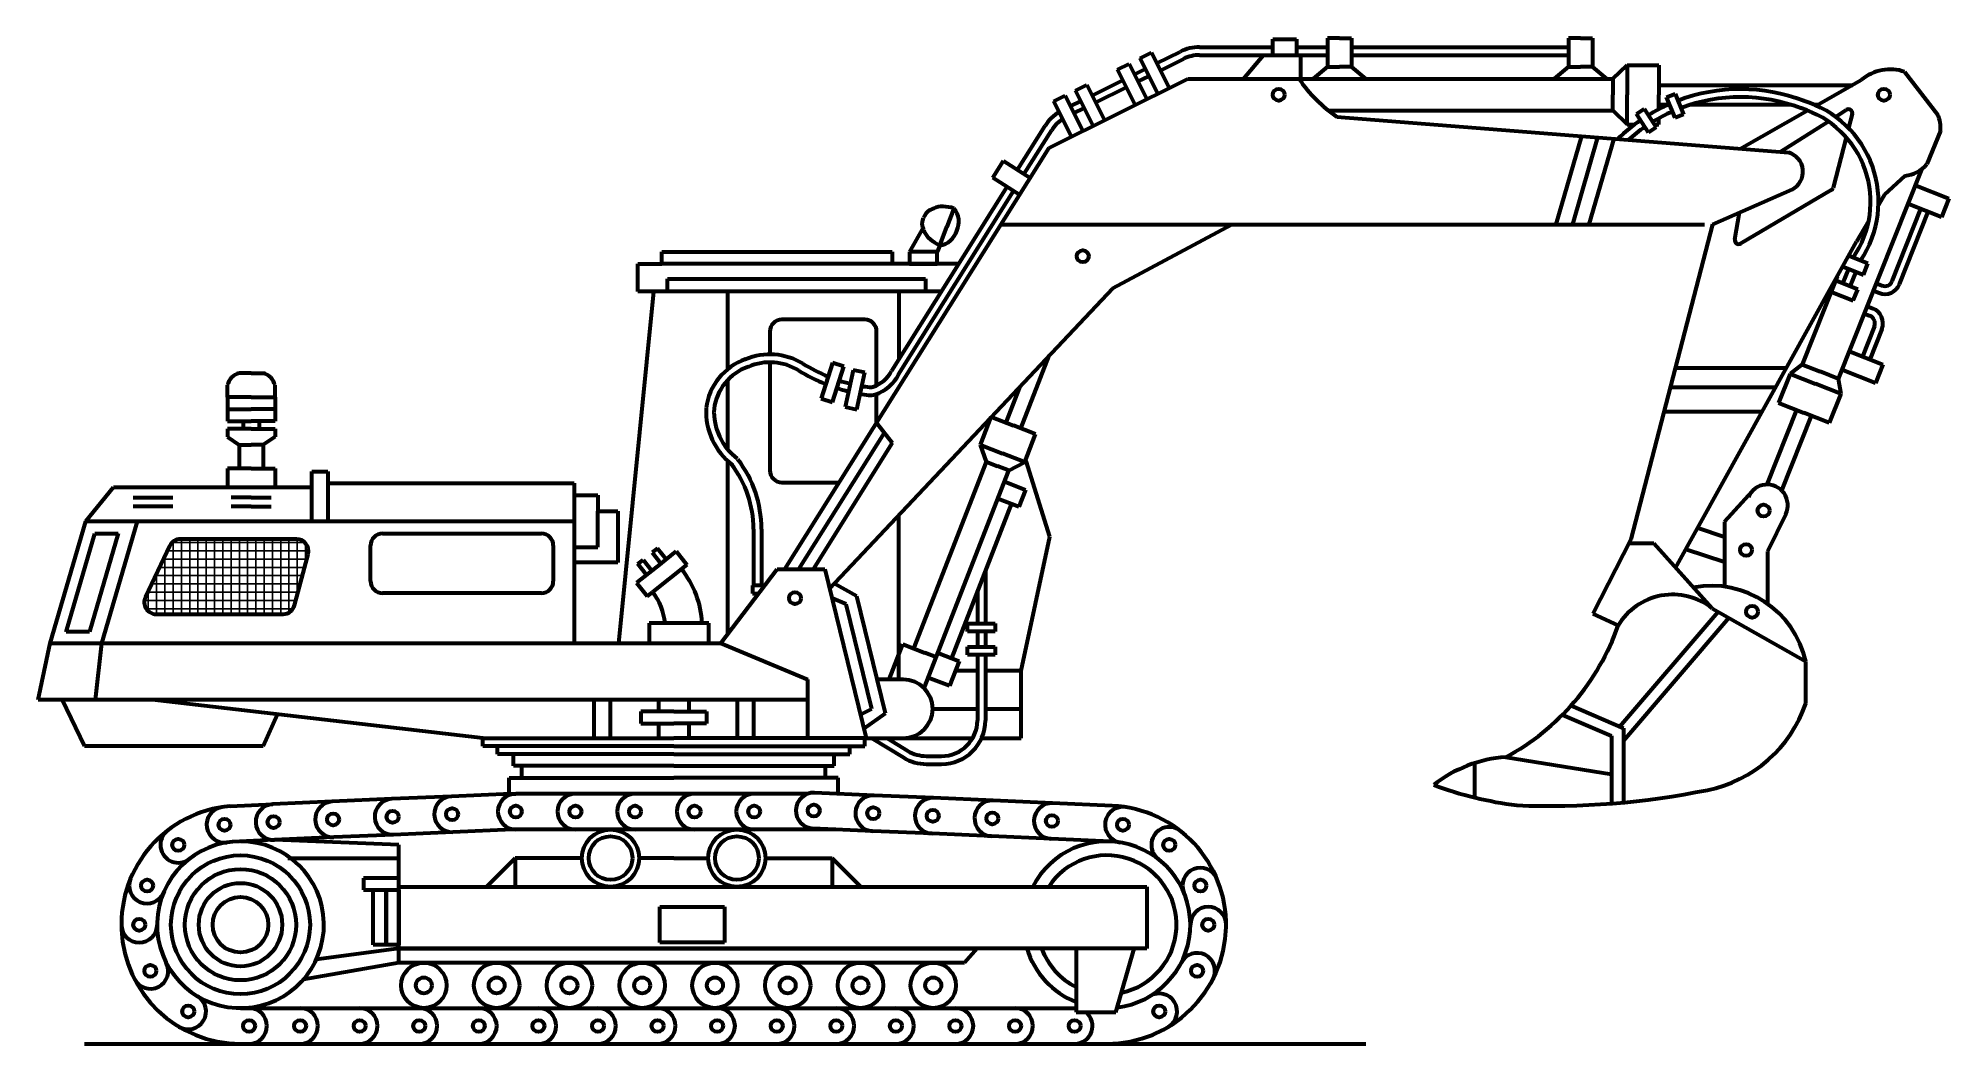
# Model space of a CAD drawing. Header units: millimetres. Extents: x 98 to 791, y 130 to 495.
import ezdxf

# ---------------------------------------------------------------- set-up
doc = ezdxf.new("R2010")
doc.units = ezdxf.units.MM
doc.linetypes.add('K5LT_BASIC', pattern=[0])
doc.layers.add('Системный слой', color=7, linetype='Continuous')

# ---------------------------------------------------------------- blocks, each defined once
blk = doc.blocks.new('U0')
at = {"layer": 'Системный слой', "color": 150, "linetype": 'K5LT_BASIC', "lineweight": 60, "true_color": 0x0080ff}
for p, q in [((228.87, 164.73), (228.87, 187.16)), ((228.87, 187.16), (499.94, 187.16)), ((499.94, 187.16), (499.94, 164.73)), ((499.94, 164.73), (228.87, 164.73))]:
    blk.add_line(p, q, dxfattribs=at)
blk = doc.blocks.new('U1')
at = {"layer": 'Системный слой', "color": 150, "linetype": 'K5LT_BASIC', "lineweight": 60, "true_color": 0x0080ff}
for p, q in [((323.4, 179.85), (346.84, 179.85)), ((323.4, 166.89), (323.4, 179.85)), ((346.84, 179.85), (346.84, 166.89)), ((346.84, 166.89), (323.4, 166.89))]:
    blk.add_line(p, q, dxfattribs=at)
blk = doc.blocks.new('U2')
at = {"layer": 'Системный слой', "color": 150, "linetype": 'K5LT_BASIC', "lineweight": 60, "true_color": 0x0080ff}
for p, q in [((228.87, 190.29), (216.06, 190.29)), ((216.06, 190.29), (216.06, 185.97)), ((228.87, 185.97), (228.87, 190.29)), ((216.06, 185.97), (228.87, 185.97))]:
    blk.add_line(p, q, dxfattribs=at)
blk = doc.blocks.new('U3')
at = {"layer": 'Системный слой', "color": 150, "linetype": 'K5LT_BASIC', "lineweight": 60, "true_color": 0x0080ff}
for p, q in [((224.2, 185.97), (228.87, 185.97)), ((224.2, 166.12), (224.2, 185.97)), ((228.87, 185.97), (228.87, 166.12)), ((228.87, 166.12), (224.2, 166.12))]:
    blk.add_line(p, q, dxfattribs=at)
blk = doc.blocks.new('U4')
at = {"layer": 'Системный слой', "color": 150, "linetype": 'K5LT_BASIC', "lineweight": 60, "true_color": 0x0080ff}
for p, q in [((219.54, 185.97), (224.2, 185.97)), ((219.54, 166.12), (219.54, 185.97)), ((224.2, 185.97), (224.2, 166.12)), ((224.2, 166.12), (219.54, 166.12))]:
    blk.add_line(p, q, dxfattribs=at)
blk = doc.blocks.new('U5')
at = {"layer": 'Системный слой', "color": 150, "linetype": 'K5LT_BASIC', "lineweight": 60, "true_color": 0x0080ff}
for p, q in [((434.97, 282.65), (445.05, 282.65)), ((434.97, 279.77), (434.97, 282.65)), ((445.05, 279.77), (434.97, 279.77)), ((445.05, 282.65), (445.05, 279.77))]:
    blk.add_line(p, q, dxfattribs=at)
blk = doc.blocks.new('U6')
at = {"layer": 'Системный слой', "color": 150, "linetype": 'K5LT_BASIC', "lineweight": 60, "true_color": 0x0080ff}
for p, q in [((434.97, 274.21), (445.05, 274.21)), ((434.97, 271.33), (434.97, 274.21)), ((445.05, 271.33), (434.97, 271.33)), ((445.05, 274.21), (445.05, 271.33))]:
    blk.add_line(p, q, dxfattribs=at)
blk = doc.blocks.new('U7')
at = {"layer": 'Системный слой', "color": 150, "linetype": 'K5LT_BASIC', "lineweight": 60, "true_color": 0x0080ff}
for p, q in [((441.45, 301.74), (441.45, 282.65)), ((438.57, 294.33), (438.57, 282.65))]:
    blk.add_line(p, q, dxfattribs=at)
blk = doc.blocks.new('U8')
at = {"layer": 'Системный слой', "color": 150, "linetype": 'K5LT_BASIC', "lineweight": 60, "true_color": 0x0080ff}
for p, q in [((438.57, 279.77), (438.57, 274.21)), ((441.45, 279.77), (441.45, 274.21))]:
    blk.add_line(p, q, dxfattribs=at)
blk = doc.blocks.new('U9')
at = {"layer": 'Системный слой', "color": 150, "linetype": 'K5LT_BASIC', "lineweight": 60, "true_color": 0x0080ff}
for p, q in [((438.57, 271.33), (438.57, 247.51)), ((441.45, 271.33), (441.45, 247.51))]:
    blk.add_line(p, q, dxfattribs=at)
blk = doc.blocks.new('U10')
at = {"layer": 'Системный слой', "color": 150, "linetype": 'K5LT_BASIC', "lineweight": 60, "true_color": 0x0080ff}
for radius in [15.84, 12.96]:
    blk.add_arc((425.61, 247.51), radius, 270, 0, dxfattribs=at)
blk = doc.blocks.new('U11')
at = {"layer": 'Системный слой', "color": 150, "linetype": 'K5LT_BASIC', "lineweight": 60, "true_color": 0x0080ff}
for p, q in [((420.09, 234.55), (425.61, 234.55)), ((420.09, 231.67), (425.61, 231.67))]:
    blk.add_line(p, q, dxfattribs=at)
blk = doc.blocks.new('U12')
at = {"layer": 'Системный слой', "color": 150, "linetype": 'K5LT_BASIC', "lineweight": 60, "true_color": 0x0080ff}
for radius in [12.96, 15.84]:
    blk.add_arc((420.09, 247.51), radius, 238.61896, 270, dxfattribs=at)
blk = doc.blocks.new('U13')
at = {"layer": 'Системный слой', "color": 150, "linetype": 'K5LT_BASIC', "lineweight": 60, "true_color": 0x0080ff}
for p, q in [((400.29, 241.03), (411.84, 233.98)), ((405.82, 241.03), (413.34, 236.44))]:
    blk.add_line(p, q, dxfattribs=at)
blk = doc.blocks.new('U14')
at = {"layer": 'Системный слой', "color": 150, "linetype": 'K5LT_BASIC', "lineweight": 60, "true_color": 0x0080ff}
for p, q in [((357.41, 316.9), (357.41, 296.38)), ((360.29, 316.9), (360.29, 296.38))]:
    blk.add_line(p, q, dxfattribs=at)
blk = doc.blocks.new('U15')
at = {"layer": 'Системный слой', "color": 150, "linetype": 'K5LT_BASIC', "lineweight": 60, "true_color": 0x0080ff}
for radius in [39.13, 42.01]:
    blk.add_arc((318.28, 316.79), radius, 0.15674, 37.17994, dxfattribs=at)
blk = doc.blocks.new('U16')
at = {"layer": 'Системный слой', "color": 150, "linetype": 'K5LT_BASIC', "lineweight": 60, "true_color": 0x0080ff}
for radius in [24.48, 21.6]:
    blk.add_arc((364.67, 359.56), radius, 177.33173, 232.38507, dxfattribs=at)
blk = doc.blocks.new('U17')
at = {"layer": 'Системный слой', "color": 150, "linetype": 'K5LT_BASIC', "lineweight": 60, "true_color": 0x0080ff}
for radius in [21.6, 18.72]:
    blk.add_arc((361.65, 358.1), radius, 109.29488, 172.7767, dxfattribs=at)
blk = doc.blocks.new('U18')
at = {"layer": 'Системный слой', "color": 150, "linetype": 'K5LT_BASIC', "lineweight": 60, "true_color": 0x0080ff}
for radius in [23.04, 20.16]:
    blk.add_arc((363.36, 357.21), radius, 58.74068, 112.7959, dxfattribs=at)
blk = doc.blocks.new('U19')
at = {"layer": 'Системный слой', "color": 150, "linetype": 'K5LT_BASIC', "lineweight": 60, "true_color": 0x0080ff}
for radius, start, end in [(61.92, 238.00549, 248.1272), (59.04, 238.00549, 247.91713), (61.92, 252.12861, 256.21246), (59.04, 252.11415, 256.12451), (59.04, 260.31785, 262.98771), (61.92, 260.21067, 262.98771)]:
    blk.add_arc((406.61, 426.97), radius, start, end, dxfattribs=at)
blk = doc.blocks.new('U20')
at = {"layer": 'Системный слой', "color": 150, "linetype": 'K5LT_BASIC', "lineweight": 60, "true_color": 0x0080ff}
for radius in [2.88, 5.76]:
    blk.add_arc((399.76, 371.23), radius, 262.98771, 287.55295, dxfattribs=at)
blk = doc.blocks.new('U21')
at = {"layer": 'Системный слой', "color": 150, "linetype": 'K5LT_BASIC', "lineweight": 60, "true_color": 0x0080ff}
for radius in [11.52, 14.4]:
    blk.add_arc((397.15, 379.47), radius, 287.55295, 333.6179, dxfattribs=at)
blk = doc.blocks.new('U22')
at = {"layer": 'Системный слой', "color": 150, "linetype": 'K5LT_BASIC', "lineweight": 60, "true_color": 0x0080ff}
for p, q in [((453.14, 447.24), (463.11, 463.16)), ((455.58, 445.71), (465.55, 461.63)), ((409.98, 372.94), (451.7, 439.53))]:
    blk.add_line(p, q, dxfattribs=at)
blk = doc.blocks.new('U23')
at = {"layer": 'Системный слой', "color": 150, "linetype": 'K5LT_BASIC', "lineweight": 60, "true_color": 0x0080ff}
for radius, start in [(15.84, 121.79878), (12.96, 123.00424)]:
    blk.add_arc((476.53, 454.75), radius, start, 147.93099, dxfattribs=at)
blk = doc.blocks.new('U24')
at = {"layer": 'Системный слой', "color": 150, "linetype": 'K5LT_BASIC', "lineweight": 60, "true_color": 0x0080ff}
for p, q in [((503.62, 485.88), (512.08, 490.07)), ((504.9, 483.3), (513.36, 487.49)), ((480.14, 474.22), (491.34, 479.78)), ((495.45, 481.82), (499.51, 483.83)), ((496.74, 479.24), (500.79, 481.25)), ((472.27, 470.31), (476.03, 472.18)), ((481.42, 471.64), (492.62, 477.2)), ((473.55, 467.73), (477.31, 469.6))]:
    blk.add_line(p, q, dxfattribs=at)
blk = doc.blocks.new('U25')
at = {"layer": 'Системный слой', "color": 150, "linetype": 'K5LT_BASIC', "lineweight": 60, "true_color": 0x0080ff}
for radius in [15.84, 12.96]:
    blk.add_arc((519.12, 475.88), radius, 90, 116.39611, dxfattribs=at)
blk = doc.blocks.new('U26')
at = {"layer": 'Системный слой', "color": 150, "linetype": 'K5LT_BASIC', "lineweight": 60, "true_color": 0x0080ff}
for p, q in [((519.12, 491.72), (545.65, 491.72)), ((519.12, 488.84), (565.52, 488.84)), ((554.29, 491.72), (565.52, 491.72)), ((574.16, 491.72), (652.89, 491.72)), ((574.16, 488.84), (652.89, 488.84))]:
    blk.add_line(p, q, dxfattribs=at)
blk = doc.blocks.new('U27')
at = {"layer": 'Системный слой', "color": 150, "linetype": 'K5LT_BASIC', "lineweight": 60, "true_color": 0x0080ff}
for p, q in [((385.99, 377.23), (381.87, 364.23)), ((390.11, 375.93), (385.99, 377.23)), ((385.99, 362.92), (390.11, 375.93)), ((381.87, 364.23), (385.99, 362.92))]:
    blk.add_line(p, q, dxfattribs=at)
blk = doc.blocks.new('U28')
at = {"layer": 'Системный слой', "color": 150, "linetype": 'K5LT_BASIC', "lineweight": 60, "true_color": 0x0080ff}
for p, q in [((393.5, 374.57), (390.67, 361.23)), ((397.72, 373.67), (393.5, 374.57)), ((394.89, 360.33), (397.72, 373.67)), ((390.67, 361.23), (394.89, 360.33))]:
    blk.add_line(p, q, dxfattribs=at)
blk = doc.blocks.new('U29')
at = {"layer": 'Системный слой', "color": 150, "linetype": 'K5LT_BASIC', "lineweight": 60, "true_color": 0x0080ff}
for p, q in [((752.35, 405.95), (754.47, 411.3)), ((755.02, 404.89), (757.15, 410.24))]:
    blk.add_line(p, q, dxfattribs=at)
blk = doc.blocks.new('U30')
at = {"layer": 'Системный слой', "color": 150, "linetype": 'K5LT_BASIC', "lineweight": 60, "true_color": 0x0080ff}
for radius, start in [(38.36, 326.20288), (35.48, 325.19941)]:
    blk.add_arc((726.9, 435.58), radius, start, 73.10399, dxfattribs=at)
blk = doc.blocks.new('U31')
at = {"layer": 'Системный слой', "color": 150, "linetype": 'K5LT_BASIC', "lineweight": 60, "true_color": 0x0080ff}
for radius, start, end in [(64.01, 113.81759, 121.55675), (64.01, 69.06826, 110.83702), (61.13, 69.06826, 110.76679), (64.01, 124.53732, 134.16414), (61.13, 113.88782, 121.48652), (61.13, 124.60755, 131.74787)]:
    blk.add_arc((715.27, 412.47), radius, start, end, dxfattribs=at)
blk = doc.blocks.new('U32')
at = {"layer": 'Системный слой', "color": 150, "linetype": 'K5LT_BASIC', "lineweight": 60, "true_color": 0x0080ff}
for p, q in [((688.4, 473.53), (691.48, 474.79)), ((691.48, 466.03), (688.4, 473.53)), ((691.48, 474.79), (694.56, 467.29)), ((694.56, 467.29), (691.48, 466.03))]:
    blk.add_line(p, q, dxfattribs=at)
blk = doc.blocks.new('U33')
at = {"layer": 'Системный слой', "color": 150, "linetype": 'K5LT_BASIC', "lineweight": 60, "true_color": 0x0080ff}
for p, q in [((677.48, 467.51), (680.27, 469.32)), ((681.9, 460.71), (677.48, 467.51)), ((680.27, 469.32), (684.69, 462.53)), ((684.69, 462.53), (681.9, 460.71))]:
    blk.add_line(p, q, dxfattribs=at)
blk = doc.blocks.new('U34')
at = {"layer": 'Системный слой', "color": 150, "linetype": 'K5LT_BASIC', "lineweight": 60, "true_color": 0x0080ff}
for p, q in [((763.35, 403.38), (765.44, 402.55)), ((764.41, 406.06), (766.5, 405.23))]:
    blk.add_line(p, q, dxfattribs=at)
blk = doc.blocks.new('U35')
at = {"layer": 'Системный слой', "color": 150, "linetype": 'K5LT_BASIC', "lineweight": 60, "true_color": 0x0080ff}
for radius in [5.76, 2.88]:
    blk.add_arc((767.56, 407.91), radius, 248.35556, 338.35556, dxfattribs=at)
blk = doc.blocks.new('U36')
at = {"layer": 'Системный слой', "color": 150, "linetype": 'K5LT_BASIC', "lineweight": 60, "true_color": 0x0080ff}
for p, q in [((770.24, 406.85), (780.63, 433.03)), ((772.92, 405.78), (783.31, 431.97))]:
    blk.add_line(p, q, dxfattribs=at)
blk = doc.blocks.new('U37')
at = {"layer": 'Системный слой', "color": 150, "linetype": 'K5LT_BASIC', "lineweight": 60, "true_color": 0x0080ff}
for radius in [5.76, 2.88]:
    blk.add_arc((761.09, 391.59), radius, 338.35556, 68.35556, dxfattribs=at)
blk = doc.blocks.new('U38')
at = {"layer": 'Системный слой', "color": 150, "linetype": 'K5LT_BASIC', "lineweight": 60, "true_color": 0x0080ff}
for p, q in [((760.06, 395.1), (762.15, 394.27)), ((761.12, 397.77), (763.21, 396.94))]:
    blk.add_line(p, q, dxfattribs=at)
blk = doc.blocks.new('U39')
at = {"layer": 'Системный слой', "color": 150, "linetype": 'K5LT_BASIC', "lineweight": 60, "true_color": 0x0080ff}
for p, q in [((763.76, 390.53), (759.39, 379.49)), ((766.44, 389.47), (762.06, 378.43))]:
    blk.add_line(p, q, dxfattribs=at)
blk = doc.blocks.new('U40')
at = {"layer": 'Системный слой', "color": 150, "linetype": 'K5LT_BASIC', "lineweight": 60, "true_color": 0x0080ff}
for p, q in [((424, 417.49), (413.92, 417.49)), ((413.92, 417.49), (413.92, 413.17)), ((424, 413.17), (424, 417.49)), ((413.92, 413.17), (424, 413.17))]:
    blk.add_line(p, q, dxfattribs=at)
blk = doc.blocks.new('U50')
at = {"layer": 'Системный слой', "color": 150, "linetype": 'K5LT_BASIC', "lineweight": 60, "true_color": 0x0080ff}
for p, q in [((487.42, 216.53), (465.84, 217.47)), ((486.85, 203.58), (465.28, 204.53))]:
    blk.add_line(p, q, dxfattribs=at)
blk.add_circle((465.56, 211), 2.16, dxfattribs=at)
blk.add_arc((465.56, 211), 6.48, 87.50046, 267.50046, dxfattribs=at)
blk = doc.blocks.new('U51')
at = {"layer": 'Системный слой', "color": 150, "linetype": 'K5LT_BASIC', "lineweight": 60, "true_color": 0x0080ff}
for p, q in [((465.84, 217.47), (444.26, 218.42)), ((465.28, 204.53), (443.7, 205.47))]:
    blk.add_line(p, q, dxfattribs=at)
blk.add_circle((443.98, 211.94), 2.16, dxfattribs=at)
blk.add_arc((443.98, 211.94), 6.48, 87.50046, 267.50046, dxfattribs=at)
blk = doc.blocks.new('U52')
at = {"layer": 'Системный слой', "color": 150, "linetype": 'K5LT_BASIC', "lineweight": 60, "true_color": 0x0080ff}
for p, q in [((444.26, 218.42), (422.68, 219.36)), ((443.7, 205.47), (422.12, 206.41))]:
    blk.add_line(p, q, dxfattribs=at)
blk.add_circle((422.4, 212.88), 2.16, dxfattribs=at)
blk.add_arc((422.4, 212.88), 6.48, 87.50046, 267.50046, dxfattribs=at)
blk = doc.blocks.new('U53')
at = {"layer": 'Системный слой', "color": 150, "linetype": 'K5LT_BASIC', "lineweight": 60, "true_color": 0x0080ff}
for p, q in [((422.68, 219.36), (401.1, 220.3)), ((422.12, 206.41), (400.54, 207.35))]:
    blk.add_line(p, q, dxfattribs=at)
blk.add_circle((400.82, 213.83), 2.16, dxfattribs=at)
blk.add_arc((400.82, 213.83), 6.48, 87.50046, 267.50046, dxfattribs=at)
blk = doc.blocks.new('U54')
at = {"layer": 'Системный слой', "color": 150, "linetype": 'K5LT_BASIC', "lineweight": 60, "true_color": 0x0080ff}
for p, q in [((401.1, 220.3), (379.52, 221.24)), ((400.54, 207.35), (378.96, 208.29))]:
    blk.add_line(p, q, dxfattribs=at)
blk.add_circle((379.24, 214.77), 2.16, dxfattribs=at)
blk.add_arc((379.24, 214.77), 6.48, 87.50046, 267.50046, dxfattribs=at)
blk = doc.blocks.new('U55')
at = {"layer": 'Системный слой', "color": 150, "linetype": 'K5LT_BASIC', "lineweight": 60, "true_color": 0x0080ff}
for p, q in [((387.42, 143.13), (409.02, 143.13)), ((387.42, 130.17), (409.02, 130.17))]:
    blk.add_line(p, q, dxfattribs=at)
blk.add_circle((409.02, 136.65), 2.16, dxfattribs=at)
blk.add_arc((409.02, 136.65), 6.48, 270, 90, dxfattribs=at)
blk = doc.blocks.new('U56')
at = {"layer": 'Системный слой', "color": 150, "linetype": 'K5LT_BASIC', "lineweight": 60, "true_color": 0x0080ff}
for p, q in [((377.12, 220.89), (357.64, 220.89)), ((387.23, 207.93), (357.64, 207.93))]:
    blk.add_line(p, q, dxfattribs=at)
blk.add_circle((357.64, 214.41), 2.16, dxfattribs=at)
blk.add_arc((357.64, 214.41), 6.48, 90, 270, dxfattribs=at)
blk = doc.blocks.new('U57')
at = {"layer": 'Системный слой', "color": 150, "linetype": 'K5LT_BASIC', "lineweight": 60, "true_color": 0x0080ff}
for p, q in [((357.64, 220.89), (336.04, 220.89)), ((357.64, 207.93), (336.04, 207.93))]:
    blk.add_line(p, q, dxfattribs=at)
blk.add_circle((336.04, 214.41), 2.16, dxfattribs=at)
blk.add_arc((336.04, 214.41), 6.48, 90, 270, dxfattribs=at)
blk = doc.blocks.new('U58')
at = {"layer": 'Системный слой', "color": 150, "linetype": 'K5LT_BASIC', "lineweight": 60, "true_color": 0x0080ff}
for p, q in [((336.04, 220.89), (314.44, 220.89)), ((336.04, 207.93), (314.44, 207.93))]:
    blk.add_line(p, q, dxfattribs=at)
blk.add_circle((314.44, 214.41), 2.16, dxfattribs=at)
blk.add_arc((314.44, 214.41), 6.48, 90, 270, dxfattribs=at)
blk = doc.blocks.new('U59')
at = {"layer": 'Системный слой', "color": 150, "linetype": 'K5LT_BASIC', "lineweight": 60, "true_color": 0x0080ff}
for p, q in [((314.44, 220.89), (292.84, 220.89)), ((314.44, 207.93), (292.84, 207.93))]:
    blk.add_line(p, q, dxfattribs=at)
blk.add_circle((292.84, 214.41), 2.16, dxfattribs=at)
blk.add_arc((292.84, 214.41), 6.48, 90, 270, dxfattribs=at)
blk = doc.blocks.new('U60')
at = {"layer": 'Системный слой', "color": 150, "linetype": 'K5LT_BASIC', "lineweight": 60, "true_color": 0x0080ff}
for p, q in [((292.84, 220.89), (271.24, 220.89)), ((292.84, 207.93), (271.24, 207.93))]:
    blk.add_line(p, q, dxfattribs=at)
blk.add_circle((271.24, 214.41), 2.16, dxfattribs=at)
blk.add_arc((271.24, 214.41), 6.48, 90, 270, dxfattribs=at)
blk = doc.blocks.new('U61')
at = {"layer": 'Системный слой', "color": 150, "linetype": 'K5LT_BASIC', "lineweight": 60, "true_color": 0x0080ff}
for p, q in [((269.44, 220.89), (247.86, 219.94)), ((270.01, 207.94), (248.43, 206.99))]:
    blk.add_line(p, q, dxfattribs=at)
blk.add_circle((248.14, 213.47), 2.16, dxfattribs=at)
blk.add_arc((248.14, 213.47), 6.48, 92.52355, 272.52355, dxfattribs=at)
blk = doc.blocks.new('U62')
at = {"layer": 'Системный слой', "color": 150, "linetype": 'K5LT_BASIC', "lineweight": 60, "true_color": 0x0080ff}
for p, q in [((247.86, 219.94), (226.28, 218.99)), ((248.43, 206.99), (226.85, 206.04))]:
    blk.add_line(p, q, dxfattribs=at)
blk.add_circle((226.56, 212.52), 2.16, dxfattribs=at)
blk.add_arc((226.56, 212.52), 6.48, 92.52355, 272.52355, dxfattribs=at)
blk = doc.blocks.new('U63')
at = {"layer": 'Системный слой', "color": 150, "linetype": 'K5LT_BASIC', "lineweight": 60, "true_color": 0x0080ff}
for p, q in [((226.28, 218.99), (204.7, 218.04)), ((226.85, 206.04), (205.27, 205.09))]:
    blk.add_line(p, q, dxfattribs=at)
blk.add_circle((204.98, 211.57), 2.16, dxfattribs=at)
blk.add_arc((204.98, 211.57), 6.48, 92.52355, 272.52355, dxfattribs=at)
blk = doc.blocks.new('U64')
at = {"layer": 'Системный слой', "color": 150, "linetype": 'K5LT_BASIC', "lineweight": 60, "true_color": 0x0080ff}
for p, q in [((204.7, 218.04), (183.12, 217.09)), ((205.27, 205.09), (183.69, 204.14))]:
    blk.add_line(p, q, dxfattribs=at)
blk.add_circle((183.41, 210.61), 2.16, dxfattribs=at)
blk.add_arc((183.41, 210.61), 6.48, 92.52355, 272.52355, dxfattribs=at)

msp = doc.modelspace()

# ---------------------------------------------------------------- hatches: boundary and pattern name
at = {"layer": 'Системный слой'}
h = msp.add_hatch(dxfattribs=at)
h.set_pattern_fill('', style=0, pattern_type=0)
h.set_pattern_definition([(0, (0, 0), (0, 3), []), (90, (0, 0), (-3, 2e-16), [])])
h.paths.add_polyline_path([(191.72, 313.27), (149.65, 313.27), (147.17, 312.49), (145.75, 310.8), (136.93, 292.21), (136.57, 289.64), (137.76, 287.32), (140.06, 286.11), (140.83, 286.04), (186.83, 286.04), (189.31, 286.82), (190.89, 288.88), (191.01, 289.26), (195.9, 307.85), (195.77, 310.45), (194.18, 312.5)])

# ---------------------------------------------------------------- linework, layer by layer
at = {"layer": 'Системный слой', "color": 150, "linetype": 'K5LT_BASIC', "lineweight": 60, "true_color": 0x0080ff}
for p, q in [((545.65, 488.84), (545.65, 494.6)), ((545.65, 494.6), (554.29, 494.6)), ((554.29, 494.6), (554.29, 488.84)), ((569.84, 494.97), (565.52, 494.97)), ((565.52, 494.97), (565.52, 484.52)), ((569.84, 494.97), (574.16, 494.97)), ((574.16, 494.97), (574.16, 484.52)), ((657.21, 494.97), (652.89, 494.97)), ((652.89, 494.97), (652.89, 484.52)), ((657.21, 494.97), (661.53, 494.97)), ((661.53, 494.97), (661.53, 484.52)), ((489.42, 483.65), (493.53, 485.69)), ((493.53, 485.69), (499.94, 472.79)), ((497.58, 487.7), (501.7, 489.75)), ((503.99, 474.8), (497.58, 487.7)), ((501.7, 489.75), (508.1, 476.85)), ((535.03, 480.2), (542.31, 488.84)), ((555.72, 488.84), (555.72, 480.2)), ((668.95, 480.2), (674.15, 485.18)), ((674.15, 485.18), (685.67, 485.18)), ((674.15, 485.18), (674.15, 474.44)), ((685.67, 485.18), (685.67, 474.44)), ((464.56, 455.24), (514.87, 480.2)), ((474.11, 476.05), (478.22, 478.09)), ((478.22, 478.09), (484.63, 465.19)), ((495.82, 470.75), (489.42, 483.65)), ((514.87, 480.2), (555.19, 480.2)), ((555.19, 480.2), (668.95, 480.2)), ((565.52, 484.52), (560.27, 480.2)), ((565.52, 484.52), (569.84, 484.52)), ((574.16, 484.52), (569.84, 484.52)), ((574.16, 484.52), (579.42, 480.2)), ((652.89, 484.52), (647.64, 480.2)), ((652.89, 484.52), (657.21, 484.52)), ((661.53, 484.52), (657.21, 484.52)), ((661.53, 484.52), (666.78, 480.2)), ((668.95, 480.2), (668.95, 474.44)), ((685.67, 477.98), (755.9, 477.98)), ((742.73, 470.52), (759.14, 479.81)), ((774.72, 482.74), (786.68, 467.34)), ((466.23, 472.14), (470.35, 474.18)), ((472.63, 459.24), (466.23, 472.14)), ((470.35, 474.18), (476.75, 461.28)), ((480.51, 463.15), (474.11, 476.05)), ((668.95, 468.68), (668.95, 474.44)), ((674.15, 463.71), (674.15, 474.44)), ((685.67, 469.22), (685.67, 474.44)), ((565.88, 468.68), (668.95, 468.68)), ((568.91, 466.48), (732.56, 453.47)), ((668.95, 468.68), (674.15, 463.71)), ((685.67, 470.91), (689.16, 470.91)), ((685.67, 463.71), (685.67, 465.95)), ((697.34, 470.91), (733.21, 470.91)), ((715.05, 454.86), (739.55, 468.73)), ((729.64, 453.7), (747.05, 464.78)), ((741.85, 470.91), (743.41, 470.91)), ((749.67, 466.45), (753.58, 468.94)), ((755.74, 467.36), (754.42, 462.3)), ((657.52, 459.43), (648.3, 427.44)), ((663.38, 458.97), (654.3, 427.44)), ((669.24, 458.5), (660.29, 427.44)), ((674.15, 463.71), (676.91, 463.71)), ((683.93, 463.71), (685.67, 463.71)), ((753.56, 459), (748.76, 440.66)), ((787.67, 461.32), (782.79, 449.31)), ((368.79, 302.38), (464.56, 455.24)), ((444.11, 444.29), (447.98, 450.47)), ((447.98, 450.47), (457.75, 444.36)), ((453.87, 438.17), (444.11, 444.29)), ((780.81, 447.39), (750.67, 371.42)), ((774.84, 445.07), (767.44, 438.22)), ((449.26, 441.06), (407.47, 374.35)), ((733.9, 440.08), (705.04, 427.44)), ((748.1, 439.78), (715.31, 420.47)), ((767.44, 438.22), (765.24, 434.53)), ((778.52, 441.61), (790.73, 436.77)), ((790.73, 436.77), (788.07, 430.08)), ((430.08, 433.23), (427.49, 426.51)), ((713.16, 421.96), (714.88, 431.75)), ((788.07, 430.08), (775.87, 434.92)), ((418.86, 426.19), (413.92, 417.49)), ((424.89, 419.79), (427.49, 426.51)), ((447.15, 427.44), (702.2, 427.44)), ((487.69, 404.31), (530.84, 427.44)), ((705.04, 427.44), (675.44, 313.13)), ((761.67, 428.55), (757.3, 421.23)), ((324.14, 413.17), (324.14, 417.49)), ((324.14, 417.49), (407.66, 417.49)), ((407.66, 417.49), (407.66, 413.17)), ((424.89, 419.79), (424, 417.49)), ((691.7, 302.83), (757.3, 421.23)), ((761.42, 413.2), (754.4, 415.98)), ((315.5, 403.09), (315.5, 413.17)), ((315.5, 413.17), (324.14, 413.17)), ((431.79, 413.17), (324.14, 413.17)), ((752.28, 412.17), (759.83, 409.18)), ((759.83, 409.18), (761.42, 413.2)), ((308.54, 275.56), (321.26, 403.09)), ((425.48, 403.09), (315.5, 403.09)), ((326.17, 403.09), (326.17, 407.7)), ((326.17, 407.7), (419.77, 407.7)), ((347.95, 403.09), (347.95, 374.79)), ((384.92, 295.38), (487.69, 404.31)), ((410.14, 403.09), (410.14, 378.61)), ((419.77, 407.7), (419.77, 403.09)), ((750.29, 408.57), (737.61, 376.61)), ((748.08, 403), (756.11, 399.81)), ((757.7, 403.83), (749.67, 407.01)), ((756.11, 399.81), (757.7, 403.83)), ((363.36, 388.56), (363.36, 380.25)), ((397.71, 392.88), (367.68, 392.88)), ((402.03, 369.03), (402.03, 388.56)), ((754.62, 381.38), (766.83, 376.54)), ((363.36, 377.37), (363.36, 338.16)), ((454.31, 353.41), (464.56, 379.8)), ((691.57, 375.44), (731.93, 375.44)), ((737.61, 376.61), (733.18, 373.26)), ((737.61, 376.61), (744.14, 374.02)), ((764.17, 369.85), (751.97, 374.69)), ((766.83, 376.54), (764.17, 369.85)), ((166.65, 364.72), (166.65, 369.04)), ((175.29, 373.46), (170.97, 373.46)), ((175.29, 373.46), (179.61, 373.46)), ((183.93, 364.72), (183.93, 369.04)), ((347.95, 370.85), (347.95, 345.88)), ((448.94, 355.5), (454.06, 368.66)), ((727.95, 368.24), (689.71, 368.24)), ((733.18, 373.26), (729, 362.72)), ((733.18, 373.26), (742.39, 369.61)), ((751.6, 365.95), (742.39, 369.61)), ((750.67, 371.42), (744.14, 374.02)), ((750.67, 371.42), (751.6, 365.95)), ((175.29, 364.72), (166.65, 364.72)), ((166.65, 364.72), (166.65, 356.08)), ((166.65, 360.4), (175.29, 360.4)), ((175.29, 364.72), (183.93, 364.72)), ((183.93, 360.4), (175.29, 360.4)), ((183.93, 364.72), (183.93, 356.08)), ((402.03, 355.44), (402.03, 365.92)), ((729, 362.72), (738.21, 359.07)), ((751.6, 365.95), (747.41, 355.42)), ((166.65, 356.08), (175.29, 356.08)), ((172.41, 356.08), (172.41, 353.2)), ((183.93, 356.08), (175.29, 356.08)), ((178.17, 356.08), (178.17, 353.2)), ((402.03, 355.44), (407.71, 348.23)), ((439.64, 347.45), (443.57, 357.58)), ((443.57, 357.58), (451.63, 354.45)), ((459.68, 351.33), (451.63, 354.45)), ((687.47, 359.6), (723.16, 359.6)), ((735.53, 360.13), (724.78, 333.05)), ((740.88, 358.01), (730.13, 330.92)), ((747.41, 355.42), (738.21, 359.07)), ((175.29, 353.2), (166.65, 353.2)), ((166.65, 353.2), (166.65, 350.32)), ((166.65, 350.32), (170.97, 347.49)), ((170.97, 347.49), (170.97, 338.85)), ((170.97, 347.49), (175.29, 347.49)), ((175.29, 353.2), (183.93, 353.2)), ((179.61, 347.49), (175.29, 347.49)), ((183.93, 350.32), (179.61, 347.49)), ((179.61, 347.49), (179.61, 338.85)), ((183.93, 353.2), (183.93, 350.32)), ((373.89, 302.38), (404.87, 351.83)), ((407.71, 348.23), (378.99, 302.38)), ((441.83, 341.31), (439.64, 347.45)), ((439.64, 347.45), (447.69, 344.32)), ((455.74, 341.19), (459.68, 351.33)), ((347.95, 341.68), (347.95, 278.65)), ((415.5, 273.55), (441.83, 341.31)), ((441.83, 341.31), (445.9, 339.73)), ((449.97, 338.15), (445.9, 339.73)), ((455.74, 341.19), (447.69, 344.32)), ((449.97, 338.15), (455.74, 341.19)), ((464.87, 314.08), (456.22, 341.55)), ((175.29, 338.85), (166.65, 338.85)), ((166.65, 338.85), (166.65, 332.08)), ((175.29, 338.85), (183.93, 338.85)), ((183.93, 338.85), (183.93, 332.08)), ((197.32, 319.79), (197.32, 337.84)), ((197.32, 337.84), (203.08, 337.84)), ((203.08, 337.84), (203.08, 319.79)), ((203.08, 333.52), (292.36, 333.52)), ((292.36, 333.52), (292.36, 329.2)), ((367.68, 333.84), (388.5, 333.84)), ((419.29, 259.18), (449.97, 338.15)), ((448.42, 334.14), (456.06, 331.17)), ((115.33, 319.79), (125.32, 332.08)), ((125.32, 332.08), (197.32, 332.08)), ((132.48, 328.4), (146.88, 328.4)), ((175.29, 328.4), (168.09, 328.4)), ((175.29, 328.4), (182.49, 328.4)), ((292.36, 329.2), (301, 329.2)), ((292.36, 329.2), (292.36, 275.56)), ((301, 329.2), (301, 323.44)), ((450.87, 325.99), (429.15, 270.08)), ((453.62, 324.92), (445.98, 327.88)), ((456.06, 331.17), (453.62, 324.92)), ((719.4, 330.58), (709.44, 319.47)), ((102.4, 275.56), (115.33, 319.79)), ((115.33, 319.79), (292.36, 319.79)), ((121.12, 275.56), (134.05, 319.79)), ((146.88, 325.08), (132.48, 325.08)), ((175.29, 325.08), (168.09, 325.08)), ((175.29, 325.08), (182.49, 325.08)), ((301, 323.44), (308.2, 323.44)), ((301, 310.36), (301, 323.44)), ((308.2, 323.44), (308.2, 304.72)), ((410.14, 262.36), (410.14, 322.12)), ((709.44, 319.47), (709.44, 296)), ((731.61, 322.35), (724.99, 308.8)), ((108.2, 279.63), (118.62, 315.28)), ((127.07, 315.28), (116.65, 279.63)), ((118.62, 315.28), (127.07, 315.28)), ((191.72, 313.27), (149.65, 313.27)), ((222.9, 315.28), (280.5, 315.28)), ((454.49, 265.51), (464.87, 314.08)), ((675.44, 313.13), (661.72, 286.18)), ((699.73, 317.32), (709.44, 314.09)), ((145.75, 310.8), (136.93, 292.21)), ((191.01, 289.26), (195.9, 307.85)), ((218.58, 298), (218.58, 310.96)), ((284.82, 310.96), (284.82, 298)), ((292.36, 310.36), (301, 310.36)), ((315.5, 304.24), (317.39, 305.74)), ((317.39, 305.74), (320.53, 301.8)), ((322.58, 309.87), (320.69, 308.37)), ((320.69, 308.37), (323.83, 304.42)), ((322.18, 303.11), (329.36, 308.83)), ((325.72, 305.93), (322.58, 309.87)), ((329.36, 308.83), (333.24, 303.96)), ((683.74, 311.65), (674.69, 311.65)), ((704.97, 288.13), (683.74, 311.65)), ((709.44, 304.86), (695.41, 309.53)), ((724.99, 308.8), (724.99, 289.84)), ((308.2, 304.72), (292.36, 304.72)), ((322.18, 303.11), (315, 297.39)), ((318.64, 300.29), (315.5, 304.24)), ((333.24, 303.96), (320.8, 294.05)), ((345.61, 275.56), (365.92, 302.38)), ((365.92, 302.38), (383.2, 302.38)), ((383.2, 302.38), (398.28, 241.03)), ((280.5, 293.68), (222.9, 293.68)), ((315, 297.39), (318.88, 292.52)), ((318.88, 292.52), (320.8, 294.05)), ((361.37, 296.38), (357.05, 296.38)), ((357.05, 296.38), (357.05, 293.5)), ((357.05, 293.5), (359.19, 293.5)), ((390.95, 289.7), (385.79, 291.84)), ((394.9, 292.5), (386.6, 297.16)), ((405.31, 250.16), (394.9, 292.5)), ((140.83, 286.04), (186.83, 286.04)), ((400.29, 251.69), (390.95, 289.7)), ((661.72, 286.18), (670.84, 281.88)), ((671.43, 245.32), (707.12, 286.91)), ((710.95, 284.73), (672.8, 240.03)), ((704.97, 288.13), (738.86, 268.83)), ((116.65, 279.63), (108.2, 279.63)), ((341.19, 282.76), (319.59, 282.76)), ((319.59, 282.76), (319.59, 275.56)), ((341.19, 275.56), (341.19, 282.76)), ((98.08, 255.01), (102.4, 275.56)), ((102.4, 275.56), (345.61, 275.56)), ((118.85, 255.01), (121.12, 275.56)), ((345.61, 275.56), (377.12, 262.36)), ((406.57, 262.36), (411.52, 275.1)), ((411.52, 275.1), (419.57, 271.97)), ((423.64, 270.39), (419.57, 271.97)), ((424.26, 271.98), (431.9, 269.01)), ((431.9, 269.01), (428.4, 260)), ((438.57, 265.51), (430.54, 265.51)), ((454.49, 265.51), (441.45, 265.51)), ((454.49, 241.03), (454.49, 265.51)), ((738.86, 253.58), (738.86, 268.83)), ((377.12, 241.03), (377.12, 262.36)), ((411.69, 262.36), (402.31, 262.36)), ((428.4, 260), (420.76, 262.97)), ((377.12, 255.01), (98.08, 255.01)), ((114.86, 238.15), (106.72, 255.01)), ((259.22, 241.03), (139.54, 255.01)), ((184.84, 249.72), (179.66, 238.15)), ((299.56, 255.01), (299.56, 241.03)), ((305.43, 255.01), (305.43, 241.03)), ((328.48, 250.69), (316.6, 250.69)), ((316.6, 250.69), (316.6, 246.37)), ((322.95, 255.01), (322.95, 250.69)), ((328.48, 250.69), (340.35, 250.69)), ((334, 255.01), (334, 250.69)), ((340.35, 250.69), (340.35, 246.37)), ((351.52, 255.01), (351.52, 241.03)), ((357.39, 255.01), (357.39, 241.03)), ((396.17, 249.59), (400.29, 251.69)), ((397.41, 244.55), (405.31, 250.16)), ((422.36, 251.69), (438.57, 251.69)), ((441.45, 251.69), (454.49, 251.69)), ((650.69, 249.55), (668.48, 241.89)), ((653.83, 252.9), (672.8, 244.73)), ((316.6, 246.37), (328.48, 246.37)), ((322.95, 246.37), (322.95, 241.03)), ((340.35, 246.37), (328.48, 246.37)), ((334, 246.37), (334, 241.03)), ((672.8, 244.73), (672.8, 217.73)), ((179.66, 238.15), (114.86, 238.15)), ((259.22, 238.15), (259.22, 241.03)), ((259.22, 241.03), (328.48, 241.03)), ((328.48, 238.15), (259.22, 238.15)), ((264.58, 235.27), (264.58, 238.15)), ((397.73, 241.03), (328.48, 241.03)), ((328.48, 238.15), (397.73, 238.15)), ((392.37, 235.27), (392.37, 238.15)), ((397.73, 238.15), (397.73, 241.03)), ((397.73, 241.03), (436.83, 241.03)), ((440.06, 241.03), (454.49, 241.03)), ((668.48, 241.89), (668.48, 217.36)), ((328.48, 235.27), (264.58, 235.27)), ((270.34, 230.95), (270.34, 235.27)), ((328.48, 230.95), (270.34, 230.95)), ((273.4, 226.63), (273.4, 230.95)), ((328.48, 235.27), (392.37, 235.27)), ((328.48, 230.95), (386.61, 230.95)), ((383.55, 226.63), (383.55, 230.95)), ((386.61, 230.95), (386.61, 235.27)), ((618.96, 219.5), (618.96, 232.03)), ((630.11, 234.16), (668.48, 227.93)), ((268.87, 220.87), (268.87, 226.63)), ((268.87, 226.63), (328.48, 226.63)), ((388.08, 226.63), (328.48, 226.63)), ((388.08, 220.87), (388.08, 226.63)), ((167.62, 216.4), (183.12, 217.09)), ((269.44, 220.89), (271.24, 220.89)), ((271.24, 207.93), (270.01, 207.94)), ((183.69, 204.14), (168.5, 203.47)), ((228.87, 202.34), (183.69, 204.14)), ((228.87, 187.16), (228.87, 202.34)), ((228.87, 197.38), (188.55, 197.38)), ((271.01, 197.54), (260.63, 187.16)), ((295.18, 197.54), (271.01, 197.54)), ((271.01, 197.54), (271.01, 187.16)), ((328.48, 197.54), (315.96, 197.54)), ((328.48, 197.54), (340.99, 197.54)), ((361.77, 197.54), (385.94, 197.54)), ((385.94, 197.54), (385.94, 187.16)), ((385.94, 197.54), (396.33, 187.16)), ((228.87, 159.59), (194.23, 153.53)), ((228.87, 164.73), (198.91, 160.77)), ((228.87, 164.73), (438.45, 164.73)), ((228.87, 159.59), (228.87, 164.73)), ((433.86, 159.59), (228.87, 159.59)), ((438.45, 164.73), (433.86, 159.59)), ((474.36, 164.73), (474.36, 141.69)), ((488.76, 141.69), (495.36, 164.73)), ((171.42, 143.13), (193.02, 143.13)), ((193.02, 143.13), (214.62, 143.13)), ((214.62, 143.13), (236.22, 143.13)), ((236.22, 143.13), (257.82, 143.13)), ((257.82, 143.13), (279.42, 143.13)), ((279.42, 143.13), (301.02, 143.13)), ((301.02, 143.13), (322.62, 143.13)), ((322.62, 143.13), (344.22, 143.13)), ((344.22, 143.13), (365.82, 143.13)), ((365.82, 143.13), (387.42, 143.13)), ((409.02, 143.13), (430.62, 143.13)), ((430.62, 143.13), (452.22, 143.13)), ((452.22, 143.13), (473.82, 143.13)), ((474.36, 141.69), (488.76, 141.69)), ((114.86, 130.17), (579.42, 130.17)), ((171.42, 130.17), (193.02, 130.17)), ((193.02, 130.17), (214.62, 130.17)), ((214.62, 130.17), (236.22, 130.17)), ((236.22, 130.17), (257.82, 130.17)), ((257.82, 130.17), (279.42, 130.17)), ((279.42, 130.17), (301.02, 130.17)), ((301.02, 130.17), (322.62, 130.17)), ((322.62, 130.17), (344.22, 130.17)), ((344.22, 130.17), (365.82, 130.17)), ((365.82, 130.17), (387.42, 130.17)), ((409.02, 130.17), (430.62, 130.17)), ((430.62, 130.17), (452.22, 130.17)), ((452.22, 130.17), (473.82, 130.17))]:
    msp.add_line(p, q, dxfattribs=at)
for centre, radius in [((547.79, 474.44), 2.16), ((767.19, 474.44), 2.16), ((476.75, 415.87), 2.16), ((723.58, 323.61), 2.16), ((717.22, 309.32), 2.16), ((372.44, 291.84), 2.16), ((719.4, 286.91), 2.16), ((165.62, 209.63), 2.16), ((305.57, 197.54), 10.39), ((351.38, 197.54), 10.39), ((491.34, 209.63), 2.16), ((148.85, 202.34), 2.16), ((305.57, 197.54), 7.92), ((351.38, 197.54), 7.92), ((508.11, 202.34), 2.16), ((171.42, 173.37), 25.2), ((137.55, 187.57), 2.16), ((171.42, 173.37), 20.16), ((171.42, 173.37), 15.12), ((519.4, 187.57), 2.16), ((171.42, 173.37), 10.08), ((134.7, 173.37), 2.16), ((522.26, 173.37), 2.16), ((237.9, 151.36), 8.23), ((264.28, 151.36), 8.23), ((290.66, 151.36), 8.23), ((317.04, 151.36), 8.23), ((343.42, 151.36), 8.23), ((369.8, 151.36), 8.23), ((396.19, 151.36), 8.23), ((422.57, 151.36), 8.23), ((138.73, 156.63), 2.16), ((237.9, 151.36), 2.88), ((264.28, 151.36), 2.88), ((290.66, 151.36), 2.88), ((317.04, 151.36), 2.88), ((343.42, 151.36), 2.88), ((369.8, 151.36), 2.88), ((396.19, 151.36), 2.88), ((422.57, 151.36), 2.88), ((518.22, 156.63), 2.16), ((152.46, 141.92), 2.16), ((174.52, 136.65), 2.16), ((193.02, 136.65), 2.16), ((214.62, 136.65), 2.16), ((236.22, 136.65), 2.16), ((257.82, 136.65), 2.16), ((279.42, 136.65), 2.16), ((301.02, 136.65), 2.16), ((322.62, 136.65), 2.16), ((344.22, 136.65), 2.16), ((365.82, 136.65), 2.16), ((387.42, 136.65), 2.16), ((430.62, 136.65), 2.16), ((452.22, 136.65), 2.16), ((473.82, 136.65), 2.16), ((504.49, 141.92), 2.16)]:
    msp.add_circle(centre, radius, dxfattribs=at)
for centre, radius, start, end in [((597.03, 508.31), 50.4, 213.88903, 236.09817), ((769.46, 467.8), 15.84, 70.60923, 130.67966), ((754.35, 467.72), 1.44, 345.34695, 122.47944), ((776.21, 462.52), 11.52, 354.03035, 24.71619), ((730.68, 446.52), 7.2, 296.59445, 74.83779), ((773.83, 456.55), 11.52, 275.0211, 321.08283), ((747.37, 441.02), 1.44, 300.49501, 345.34695), ((424.48, 428.43), 7.38, 333.40268, 40.62311), ((423.97, 427.11), 7.38, 277.17615, 344.39658), ((714.58, 421.71), 1.44, 170.07629, 300.49501), ((367.68, 388.56), 4.32, 90, 180), ((397.71, 388.56), 4.32, 0, 90), ((172.55, 367.59), 6.08, 105.07617, 166.19961), ((178.03, 367.59), 6.08, 13.80039, 74.92383), ((367.68, 338.16), 4.32, 180, 270), ((724.93, 325.61), 7.43, 333.97363, 157.2117), ((149.65, 308.95), 4.32, 90, 154.6242), ((191.72, 308.95), 4.32, 345.27554, 90), ((222.9, 310.96), 4.32, 90, 180), ((280.5, 310.96), 4.32, 0, 90), ((222.9, 298), 4.32, 180, 270), ((280.5, 298), 4.32, 270, 0), ((304.28, 280.89), 34.56, 3.09626, 38.53925), ((140.83, 290.36), 4.32, 154.6242, 270), ((304.28, 280.89), 21.12, 5.07012, 38.53925), ((690.64, 270.1), 23.04, 51.52806, 149.24716), ((704.73, 261.39), 34.93, 12.29408, 100.86677), ((186.83, 290.36), 4.32, 270, 345.27554), ((589.24, 310.29), 86.4, 298.22733, 340.80156), ((411.69, 251.69), 10.67, 270, 90), ((693.85, 268.83), 47.52, 281.35268, 341.28044), ((633.41, 186.76), 47.52, 93.98839, 128.20725), ((650.83, 349.57), 133.92, 249.54405, 262.83777), ((645.81, 504.46), 288, 267.67506, 281.49525), ((171.42, 173.37), 43.2, 95.04709, 270), ((165.62, 209.63), 6.48, 99.08713, 279.08713), ((491.34, 209.63), 6.48, 80.91287, 260.91287), ((485.54, 173.37), 43.2, 270, 87.50046), ((508.11, 202.34), 6.48, 52.07228, 232.07228), ((171.42, 173.37), 30.24, 95.53987, 90), ((148.85, 202.34), 6.48, 127.92772, 307.92772), ((485.54, 173.37), 30.24, 277.03467, 152.88064), ((485.54, 173.37), 25.2, 282.00229, 146.83754), ((519.4, 187.57), 6.48, 22.74529, 202.74529), ((137.55, 187.57), 6.48, 157.25471, 337.25471), ((134.7, 173.37), 6.48, 180, 0), ((522.26, 173.37), 6.48, 0, 180), ((138.73, 156.63), 6.48, 207.11936, 27.11936), ((485.54, 173.37), 30.24, 196.60155, 248.31378), ((485.54, 173.37), 25.2, 200.05104, 243.6772), ((518.22, 156.63), 6.48, 332.88064, 152.88064), ((152.46, 141.92), 6.48, 238.92395, 58.92395), ((504.49, 141.92), 6.48, 301.07605, 121.07605), ((174.52, 136.65), 6.48, 270, 90), ((193.02, 136.65), 6.48, 270, 90), ((214.62, 136.65), 6.48, 270, 90), ((236.22, 136.65), 6.48, 270, 90), ((257.82, 136.65), 6.48, 270, 90), ((279.42, 136.65), 6.48, 270, 90), ((301.02, 136.65), 6.48, 270, 90), ((322.62, 136.65), 6.48, 270, 90), ((344.22, 136.65), 6.48, 270, 90), ((365.82, 136.65), 6.48, 270, 90), ((387.42, 136.65), 6.48, 270, 90), ((430.62, 136.65), 6.48, 270, 90), ((452.22, 136.65), 6.48, 270, 90), ((485.54, 173.37), 43.2, 224.427, 229.15596), ((473.82, 136.65), 6.48, 85.17246, 90), ((473.82, 136.65), 6.48, 270, 51.05756)]:
    msp.add_arc(centre, radius, start, end, dxfattribs=at)
for points in [[(424.89, 419.79), (422.36, 421.01), (420.31, 422.61), (419.45, 424.73), (418.86, 426.19), (418.11, 427.64), (419.03, 429.77)], [(430.08, 433.23), (427.38, 434.03), (424.79, 434.22), (422.73, 433.23), (421.31, 432.55), (419.78, 431.97), (419.03, 429.77)]]:
    msp.add_open_spline(points, degree=3, knots=[0, 0, 0, 0, 1, 1, 1, 2, 2, 2, 2], dxfattribs=at)

# ---------------------------------------------------------------- block references
at = {"layer": 'Системный слой'}
for name in ['U24', 'U25', 'U26', 'U31', 'U32', 'U30', 'U23', 'U33', 'U22', 'U36', 'U40', 'U29', 'U34', 'U35', 'U38', 'U37', 'U39', 'U18', 'U17', 'U19', 'U27', 'U28', 'U21', 'U20', 'U16', 'U15', 'U14', 'U7', 'U5', 'U8', 'U6', 'U9', 'U10', 'U13', 'U12', 'U11', 'U64', 'U63', 'U62', 'U61', 'U60', 'U59', 'U58', 'U57', 'U56', 'U54', 'U53', 'U52', 'U51', 'U50', 'U2', 'U0', 'U4', 'U3', 'U1', 'U55']:
    msp.add_blockref(name, (0, 0), dxfattribs=at)

doc.saveas('drawing.dxf')
